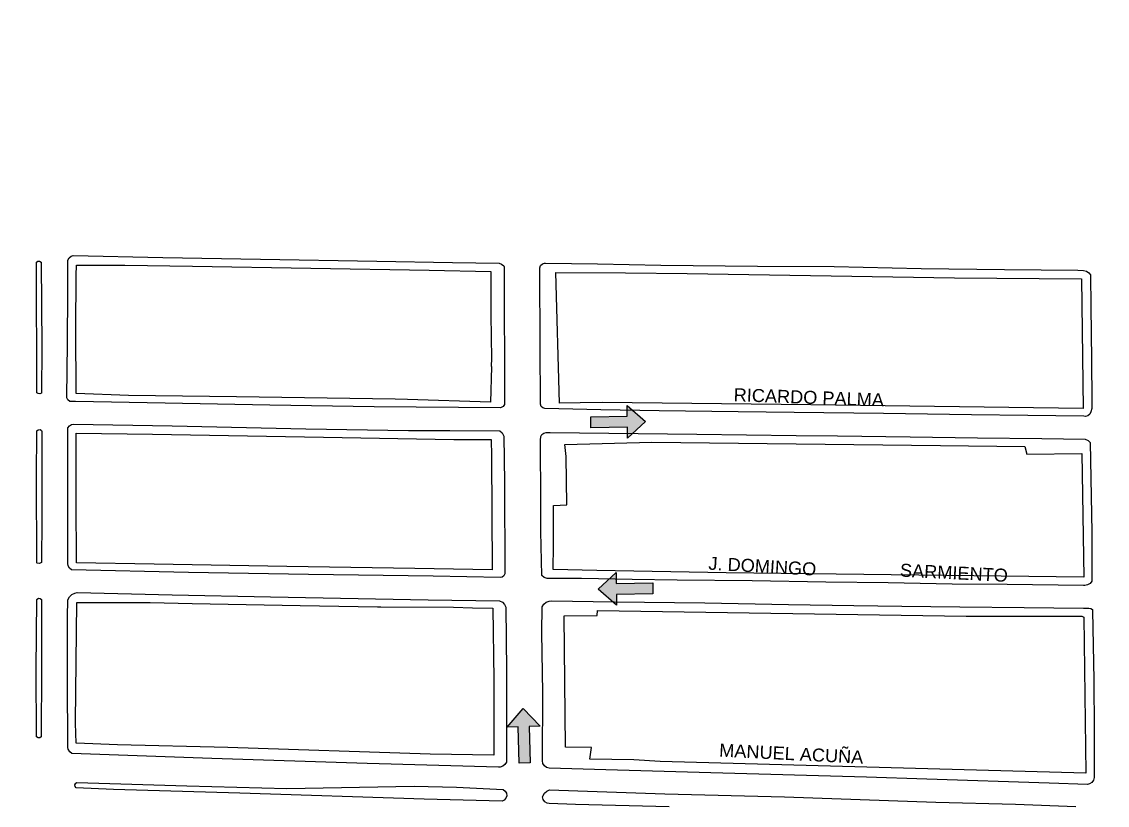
# Model space of a CAD drawing. Header units: metres. Extents: x 668617 to 675126, y 2286318 to 2293677.
# Drawn here: x 671734 to 672151.6, y 2292439.3 to 2292740.9 of the extents above; entities that cross this region are included whole.
import ezdxf

# ---------------------------------------------------------------- set-up
doc = ezdxf.new("R2010")
doc.units = ezdxf.units.M
doc.header["$MEASUREMENT"] = 0
for name, color, linetype in [('0_SENTIDO-VIAL', 30, 'Continuous'), ('DMTG-BANQUETA', 252, 'Continuous'), ('DMTG-CAMELLON', 252, 'Continuous'), ('DMTG-MANZANA', 253, 'Continuous'), ('DMTG-NOM-CALLES', 251, 'Continuous'), ('DMTG-TRAZA-BASE', 7, 'Continuous'), ('DMTG_SECCIONES_VIALES', 250, 'Continuous')]:
    doc.layers.add(name, color=color, linetype=linetype)
doc.styles.get("Standard").update_dxf_attribs({"font": 'arial.ttf'})

# ---------------------------------------------------------------- blocks, each defined once
blk = doc.blocks.new('traza_base_proyecto')
at = {"layer": '0_SENTIDO-VIAL'}
for points in [[(396.13, -62.47), (410.17, -62.28), (410.11, -58.07), (417.22, -64.29), (410.29, -70.71), (410.23, -66.49), (396.18, -66.68)], [(420.02, -130.62), (405.98, -130.81), (406.03, -135.02), (398.93, -128.8), (405.86, -122.38), (405.92, -126.6), (419.96, -126.41)], [(368.62, -195.82), (368.21, -181.78), (364, -181.91), (370.11, -174.7), (376.63, -181.53), (372.42, -181.66), (372.84, -195.7)]]:
    blk.add_hatch(color=256, dxfattribs=at).paths.add_polyline_path(points)
for points in [[(396.13, -62.47), (410.17, -62.28), (410.11, -58.07), (417.22, -64.29), (410.29, -70.71), (410.23, -66.49), (396.18, -66.68)], [(420.02, -130.62), (405.98, -130.81), (406.03, -135.02), (398.93, -128.8), (405.86, -122.38), (405.92, -126.6), (419.96, -126.41)], [(368.62, -195.82), (368.21, -181.78), (364, -181.91), (370.11, -174.7), (376.63, -181.53), (372.42, -181.66), (372.84, -195.7)]]:
    blk.add_lwpolyline(points, close=True, dxfattribs=at)
at = {"layer": 'DMTG-BANQUETA', "linetype": 'Continuous', "lineweight": 25}
for points in [[(361.62, -58.96, 0), (361.4, -59.03, 0), (312.78, -58.68, 0), (272.62, -58.02, 0), (232.4, -57.23, 0), (197.87, -56.57, 0), (195.67, -56.53, 0), (194.97, -55.96, 0), (194.58, -55.12, 0), (194.54, -54.83, 0), (194.73, -34.37, 0), (194.87, -14.2, 0), (194.9, -2.17, 0), (195.38, -1.28, 0), (196.16, -0.64, 0), (196.94, -0.37, 0), (231.5, -1.15, 0), (269.1, -1.87, 0), (313.77, -2.58, 0), (342.89, -3.04, 0), (360.81, -3.37, 0), (361.81, -3.7, 0), (362.62, -4.35, 0), (362.81, -4.6, 0), (362.9, -57.69, 0), (362.4, -58.47, 0)], [(587.32, -62.09, 0), (586.4, -62.35, 0), (585.74, -62.29, 0), (564.28, -61.99, 0), (542.62, -61.71, 0), (508.67, -61.26, 0), (474.37, -60.8, 0), (452.8, -60.53, 0), (422.42, -60.21, 0), (399.94, -59.78, 0), (378.44, -59.27, 0), (377.63, -59.04, 0), (377.01, -58.47, 0), (376.72, -57.67, 0), (376.77, -57, 0), (376.6, -35.99, 0), (376.5, -5.15, 0), (376.81, -4.29, 0), (377.48, -3.65, 0), (378.34, -3.35, 0), (378.67, -3.32, 0), (398.69, -3.61, 0), (423.05, -4.1, 0), (460.3, -4.48, 0), (489.7, -4.64, 0), (523.22, -5.39, 0), (555.32, -5.83, 0), (583.53, -6.09, 0), (585.72, -6.15, 0), (586.81, -6.41, 0), (587.73, -7.03, 0), (588.34, -7.85, 0), (588.52, -20.22, 0), (588.7, -40.6, 0), (588.87, -56.34, 0), (588.84, -59.25, 0), (588.49, -60.62, 0), (588.06, -61.48, 0)], [(362.02, -124.19, 0), (361.4, -124.35, 0), (335.52, -123.78, 0), (287.51, -123.22, 0), (241.37, -122.45, 0), (196.29, -121.39, 0), (195.5, -120.75, 0), (195.01, -119.84, 0), (194.9, -118.94, 0), (194.97, -89.01, 0), (194.94, -66.73, 0), (195.53, -65.96, 0), (196.39, -65.49, 0), (197.15, -65.37, 0), (235.12, -66.02, 0), (286.42, -67.11, 0), (325.92, -67.72, 0), (341.82, -67.79, 0), (361.15, -67.93, 0), (362, -68.68, 0), (362.52, -69.67, 0), (362.6, -69.93, 0), (362.92, -87.79, 0), (363, -122.9, 0), (362.67, -123.67, 0)], [(380.44, -68.48, 0), (436.89, -69.17, 0), (475.12, -69.62, 0), (491, -69.85, 0), (518.92, -70.22, 0), (544.88, -70.56, 0), (569.62, -70.87, 0), (586.33, -71.07, 0), (587.44, -71.57, 0), (588.29, -72.35, 0), (588.83, -106.83, 0), (588.89, -125.68, 0), (588.21, -126.59, 0), (587.23, -127.19, 0), (586.14, -127.42, 0), (585.63, -127.41, 0), (556.29, -127.06, 0), (535.11, -126.9, 0), (510.47, -126.42, 0), (486.48, -126.08, 0), (458.22, -125.65, 0), (429.31, -125.29, 0), (412.04, -125.07, 0), (392.51, -124.75, 0), (379.32, -124.73, 0), (378.2, -124.31, 0), (377.26, -123.62, 0), (376.92, -106.56, 0), (376.89, -95.56, 0), (376.81, -71.5, 0), (376.87, -70.1, 0), (377.31, -69.28, 0), (378.07, -68.72, 0), (378.98, -68.51, 0), (379.17, -68.52, 0)], [(362.26, -196.99, 0), (361.25, -197.29, 0), (360.61, -197.28, 0), (310.02, -195.93, 0), (250.33, -193.97, 0), (196.49, -192.09, 0), (195.63, -191.36, 0), (195.07, -190.37, 0), (194.94, -189.73, 0), (194.79, -163.5, 0), (194.79, -139.44, 0), (194.89, -132.9, 0), (195.53, -131.76, 0), (196.49, -130.86, 0), (197.67, -130.3, 0), (198.5, -130.14, 0), (235.08, -131.03, 0), (272.92, -131.82, 0), (333.56, -132.86, 0), (361.03, -133.27, 0), (362.1, -133.8, 0), (362.94, -134.66, 0), (363.46, -135.74, 0), (363.46, -135.75, 0), (363.62, -160.3, 0), (363.62, -195.41, 0), (363.09, -196.32, 0)], [(587.96, -203.76, 0), (587.25, -203.94, 0), (572.5, -203.53, 0), (525.41, -202, 0), (502.2, -201.23, 0), (442.35, -199.5, 0), (401.88, -198.29, 0), (380.15, -197.71, 0), (379.12, -197.44, 0), (378.25, -196.81, 0), (377.67, -195.91, 0), (377.47, -194.86, 0), (377.47, -194.68, 0), (377.61, -168.73, 0), (377.32, -145.53, 0), (377.41, -135.6, 0), (378.06, -134.58, 0), (379, -133.83, 0), (380.15, -133.43, 0), (380.96, -133.37, 0), (405.06, -133.71, 0), (440, -134.09, 0), (472.15, -134.68, 0), (497.37, -135.06, 0), (515.77, -135.3, 0), (538.15, -135.64, 0), (562.86, -135.84, 0), (585.71, -136.07, 0), (587.66, -136.09, 0), (588.55, -136.28, 0), (589.07, -136.67, 0), (589.14, -137.15, 0), (589.64, -163.76, 0), (589.72, -183.17, 0), (589.73, -201.29, 0), (589.47, -202.32, 0), (588.85, -203.19, 0)]]:
    blk.add_polyline3d(points, close=True, dxfattribs=at)
at = {"layer": 'DMTG-CAMELLON', "linetype": 'Continuous', "lineweight": 25}
for points in [[(184.77, -53.36, 0), (184.16, -53.66, 0), (183.49, -53.57, 0), (183.05, -53.22, 0), (182.85, -3.03, 0), (183.39, -2.62, 0), (184.05, -2.59, 0), (184.62, -2.94, 0), (184.71, -3.06, 0), (184.89, -35.65, 0)], [(184.81, -118.61, 0), (184.01, -118.89, 0), (183.16, -118.8, 0), (182.96, -118.71, 0), (182.83, -85.83, 0), (182.96, -67.87, 0), (183.53, -67.47, 0), (184.23, -67.43, 0), (184.84, -67.78, 0), (184.98, -67.95, 0), (184.94, -101.57, 0)], [(184.2, -186.02, 0), (183.5, -186.07, 0), (182.9, -185.71, 0), (182.77, -159.75, 0), (182.94, -132.78, 0), (183.06, -132.62, 0), (183.63, -132.32, 0), (184.27, -132.41, 0), (184.74, -132.85, 0), (184.82, -159.2, 0), (184.71, -185.69, 0)], [(240.71, -204.55, 0), (279.13, -205.58, 0), (328.13, -204.67, 0), (344.44, -205.02, 0), (362.38, -205.95, 0), (363.19, -206.52, 0), (363.65, -207.35, 0), (363.76, -208.31, 0), (363.47, -209.24, 0), (362.84, -209.96, 0), (362.06, -210.36, 0), (332.03, -209.66, 0), (261.1, -207.36, 0), (212.44, -205.9, 0), (198.1, -205.32, 0), (197.69, -204.76, 0), (197.65, -204.08, 0), (197.98, -203.48, 0), (198.34, -203.25, 0)]]:
    blk.add_polyline3d(points, close=True, dxfattribs=at)
blk.add_polyline3d([(426.23, -212.62, 0), (390.19, -211.68, 0), (380.08, -211.36, 0), (379.27, -211.18, 0), (378.39, -210.62, 0), (377.78, -209.78, 0), (377.52, -208.77, 0), (377.63, -208.43, 0), (378.24, -207.36, 0), (379.16, -206.53, 0), (380.29, -206.03, 0), (391.07, -206.42, 0), (424.64, -207.57, 0), (470.58, -208.69, 0), (510.67, -210.15, 0), (528.82, -210.76, 0), (559.56, -211.58, 0), (582.74, -212.49, 0)], dxfattribs=at)
at = {"layer": 'DMTG-MANZANA', "linetype": 'Continuous', "lineweight": 25}
for points in [[(320.88, -55.71, 0), (259.86, -54.78, 0), (218.21, -54.24, 0), (198.08, -53.56, 0), (198.05, -28.77, 0), (198.17, -8.14, 0), (198.19, -4.07, 0), (216.1, -4.06, 0), (216.84, -4.1, 0), (242.91, -4.54, 0), (333.87, -6.05, 0), (357.65, -6.56, 0), (357.64, -23.21, 0), (357.87, -40.19, 0), (357.84, -42.83, 0), (357.85, -43.22, 0), (357.57, -56.86, 0), (325.56, -55.76, 0)], [(320.88, -55.71, 0), (259.86, -54.78, 0), (218.21, -54.24, 0), (198.08, -53.56, 0), (198.05, -28.77, 0), (198.17, -8.14, 0), (198.19, -4.07, 0), (216.1, -4.06, 0), (216.84, -4.1, 0), (242.91, -4.54, 0), (333.87, -6.05, 0), (357.65, -6.56, 0), (357.64, -23.21, 0), (357.87, -40.19, 0), (357.84, -42.83, 0), (357.85, -43.22, 0), (357.57, -56.86, 0), (325.56, -55.76, 0)], [(585.48, -59.25, 0), (480.8, -57.92, 0), (400.6, -57.01, 0), (391.98, -57.1, 0), (384.03, -57.18, 0), (382.68, -6.91, 0), (409.5, -7.11, 0), (433.17, -7.29, 0), (536.04, -9, 0), (584.91, -9.4, 0)], [(585.48, -59.25, 0), (480.8, -57.92, 0), (400.6, -57.01, 0), (391.98, -57.1, 0), (384.03, -57.18, 0), (382.68, -6.91, 0), (409.5, -7.11, 0), (433.17, -7.29, 0), (536.04, -9, 0), (584.91, -9.4, 0)], [(357.86, -77.69, 0), (358.13, -121.36, 0), (328.38, -120.86, 0), (279.16, -120.13, 0), (228.16, -119.21, 0), (198.26, -118.63, 0), (198.08, -94.52, 0), (198.13, -68.73, 0), (227.44, -69.19, 0), (293.34, -70.35, 0), (343.46, -71.21, 0), (357.76, -71.21, 0)], [(357.86, -77.69, 0), (358.13, -121.36, 0), (328.38, -120.86, 0), (279.16, -120.13, 0), (228.16, -119.21, 0), (198.26, -118.63, 0), (198.08, -94.52, 0), (198.13, -68.73, 0), (227.44, -69.19, 0), (293.34, -70.35, 0), (343.46, -71.21, 0), (357.76, -71.21, 0)], [(585.79, -124.15, 0), (448.21, -122.53, 0), (398.42, -121.61, 0), (381.67, -121.3, 0), (381.72, -112.02, 0), (381.8, -96.61, 0), (386.91, -96.39, 0), (386.65, -77.74, 0), (386.17, -73.17, 0), (419.56, -72.19, 0), (530.71, -73.56, 0), (563.13, -73.96, 0), (563.83, -76.82, 0), (585.08, -76.56, 0)], [(585.79, -124.15, 0), (448.21, -122.53, 0), (398.42, -121.61, 0), (381.67, -121.3, 0), (381.72, -112.02, 0), (381.8, -96.61, 0), (386.91, -96.39, 0), (386.65, -77.74, 0), (386.17, -73.17, 0), (419.56, -72.19, 0), (530.71, -73.56, 0), (563.13, -73.96, 0), (563.83, -76.82, 0), (585.08, -76.56, 0)], [(334.33, -192.36, 0), (256.46, -189.81, 0), (214.03, -188.78, 0), (198.15, -188.11, 0), (197.88, -180.37, 0), (197.9, -179.71, 0), (198.42, -133.94, 0), (211.75, -134, 0), (226.64, -133.95, 0), (242.73, -134.36, 0), (284.31, -135.12, 0), (314.05, -135.68, 0), (315.38, -135.68, 0), (343.26, -135.8, 0), (350.59, -136.02, 0), (358.39, -136.1, 0), (358.79, -163.55, 0), (358.87, -192.76, 0)], [(334.33, -192.36, 0), (256.46, -189.81, 0), (214.03, -188.78, 0), (198.15, -188.11, 0), (197.88, -180.37, 0), (197.9, -179.71, 0), (198.42, -133.94, 0), (211.75, -134, 0), (226.64, -133.95, 0), (242.73, -134.36, 0), (284.31, -135.12, 0), (314.05, -135.68, 0), (315.38, -135.68, 0), (343.26, -135.8, 0), (350.59, -136.02, 0), (358.39, -136.1, 0), (358.79, -163.55, 0), (358.87, -192.76, 0)], [(586.56, -199.58, 0), (422.83, -195.14, 0), (412.63, -194.44, 0), (395.8, -194.19, 0), (396.43, -189.76, 0), (386.41, -189.66, 0), (385.81, -139.11, 0), (398.56, -138.95, 0), (398.74, -136.97, 0), (540.48, -139.19, 0), (585.06, -139.19, 0), (585.78, -139.62, 0)], [(586.56, -199.58, 0), (422.83, -195.14, 0), (412.63, -194.44, 0), (395.8, -194.19, 0), (396.43, -189.76, 0), (386.41, -189.66, 0), (385.81, -139.11, 0), (398.56, -138.95, 0), (398.74, -136.97, 0), (540.48, -139.19, 0), (585.06, -139.19, 0), (585.78, -139.62, 0)]]:
    blk.add_polyline3d(points, close=True, dxfattribs=at)
for points in [[(391.98, -57.1, 0), (384.03, -57.18, 0), (382.68, -6.91, 0), (409.5, -7.11, 0)], [(218.21, -54.24, 0), (198.08, -53.56, 0), (198.05, -28.77, 0)], [(357.87, -40.19, 0), (357.84, -42.83, 0), (357.85, -43.22, 0), (357.57, -56.86, 0), (325.56, -55.76, 0), (320.88, -55.71, 0)], [(343.46, -71.21, 0), (357.76, -71.21, 0), (357.86, -77.69, 0)], [(398.42, -121.61, 0), (381.67, -121.3, 0), (381.72, -112.02, 0)], [(197.88, -180.37, 0), (197.9, -179.71, 0), (198.42, -133.94, 0), (211.75, -134, 0), (226.64, -133.95, 0)], [(315.38, -135.68, 0), (343.26, -135.8, 0), (350.59, -136.02, 0), (358.39, -136.1, 0), (358.79, -163.55, 0)]]:
    blk.add_polyline3d(points, dxfattribs=at)
at = {"layer": 'DMTG-NOM-CALLES'}
for s, rotation, p in [('RICARDO PALMA', 357.9727, (451.01, -56.45)), ('J. DOMINGO', 356.7694, (441.27, -121.3)), ('SARMIENTO', 357.1394, (514.97, -123.96)), ('MANUEL ACUÑA', 357.1129, (445.41, -193.22))]:
    blk.add_text(s, height=5, rotation=rotation, dxfattribs=at).set_placement(p)

msp = doc.modelspace()

# ---------------------------------------------------------------- linework, layer by layer
at = {"layer": 'DMTG_SECCIONES_VIALES', "color": 6}
msp.add_circle((673067.74788, 2291619.20218), 2058.07959, dxfattribs=at)

# ---------------------------------------------------------------- block references
at = {"layer": 'DMTG-TRAZA-BASE'}
msp.add_blockref('traza_base_proyecto', (671556.78644, 2292651.27973), dxfattribs=at)

doc.saveas('drawing.dxf')
